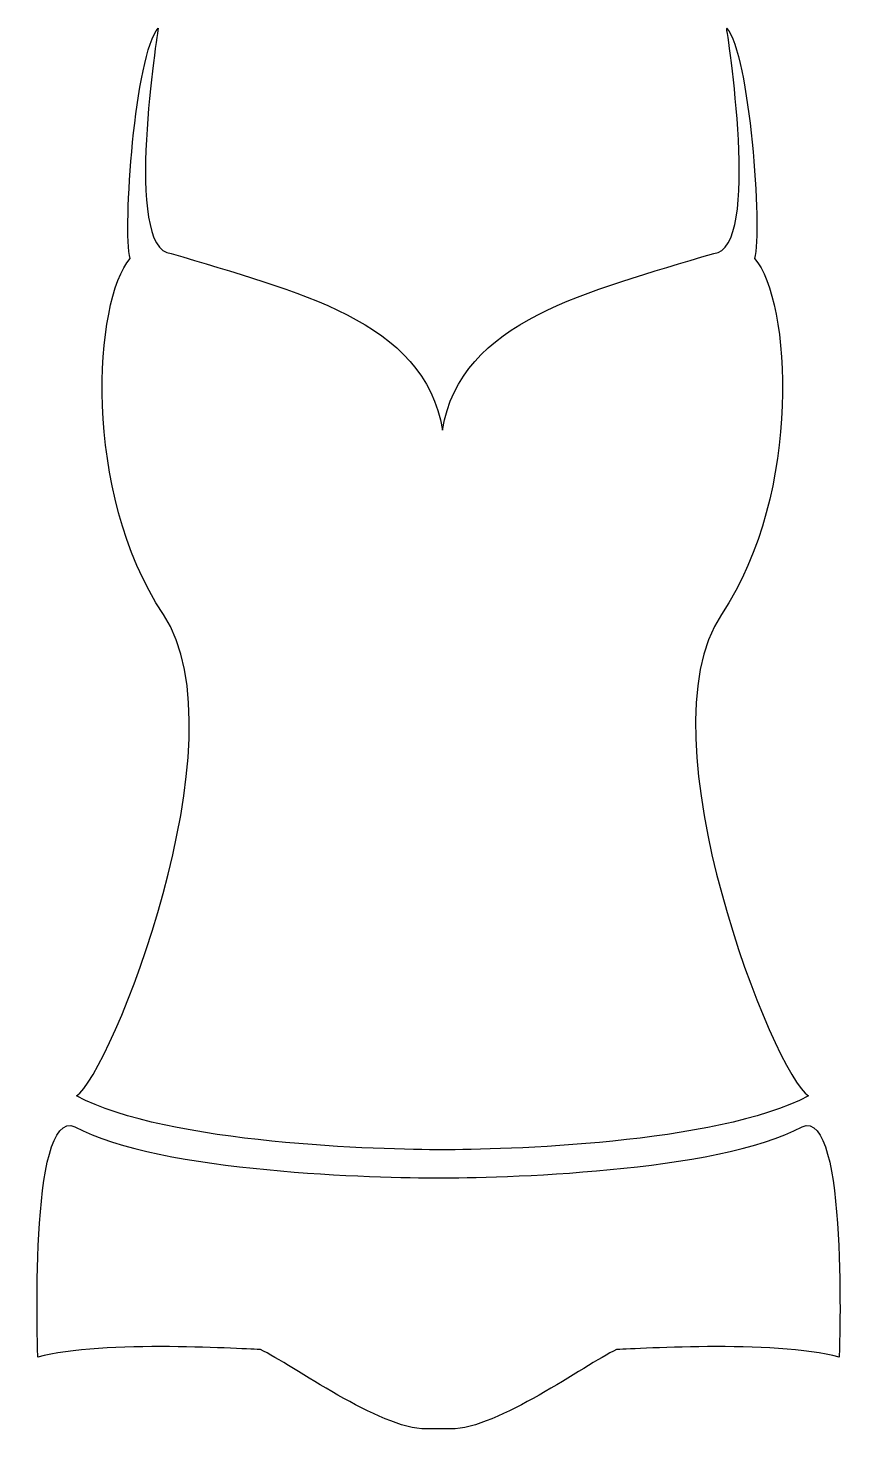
# Model space of a CAD drawing. Header units: centimetres. Extents: x -4 to 4, y -6.8 to 6.8.
import ezdxf

# ---------------------------------------------------------------- set-up
doc = ezdxf.new("R2010")
doc.units = ezdxf.units.CM
doc.header["$MEASUREMENT"] = 0
doc.layers.add('Camada 1', color=7, linetype='Continuous')

msp = doc.modelspace()

# ---------------------------------------------------------------- linework, layer by layer
at = {"layer": 'Camada 1'}
for points, knots in [([(0.03793, -4.09576), (0.61107, -4.09576), (2.70154, -4.04559), (3.59795, -3.57284), (3.59795, -3.57284), (3.27349, -3.37326), (1.95452, -0.08637), (2.75176, 1.10888), (2.75176, 1.10888), (3.54898, 2.30411), (3.42407, 4.17167), (3.07505, 4.56968), (3.07505, 4.56968), (3.14975, 4.84398), (3.026, 6.56213), (2.80192, 6.81076), (2.80192, 6.81076), (2.80192, 6.81076), (3.14974, 4.64557), (2.67704, 4.61988), (2.67704, 4.61988), (1.45726, 4.24637), (0.21303, 3.97324), (0.03793, 2.90173), (0.03793, 2.90173), (-0.13714, 3.97324), (-1.38143, 4.24637), (-2.60116, 4.61988), (-2.60116, 4.61988), (-3.07389, 4.64557), (-2.72604, 6.81076), (-2.72604, 6.81076), (-2.72604, 6.81076), (-2.95014, 6.56213), (-3.07389, 4.84398), (-2.9992, 4.56969), (-2.9992, 4.56969), (-3.34818, 4.17167), (-3.47307, 2.30411), (-2.67588, 1.10888), (-2.67588, 1.10888), (-1.87866, -0.08638), (-3.19761, -3.37327), (-3.52212, -3.57284), (-3.52212, -3.57284), (-2.62569, -4.0456), (-0.53516, -4.09576), (0.03793, -4.09576)], [0, 0, 0, 0, 0.07692308, 0.07692308, 0.07692308, 0.07692308, 0.15384615, 0.15384615, 0.15384615, 0.15384615, 0.23076923, 0.23076923, 0.23076923, 0.23076923, 0.30769231, 0.30769231, 0.30769231, 0.30769231, 0.38461538, 0.38461538, 0.38461538, 0.38461538, 0.46153846, 0.46153846, 0.46153846, 0.46153846, 0.53846154, 0.53846154, 0.53846154, 0.53846154, 0.61538462, 0.61538462, 0.61538462, 0.61538462, 0.69230769, 0.69230769, 0.69230769, 0.69230769, 0.76923077, 0.76923077, 0.76923077, 0.76923077, 0.84615385, 0.84615385, 0.84615385, 0.84615385, 1, 1, 1, 1]), ([(0.11966, -6.81076), (0.57604, -6.81076), (1.41876, -6.18745), (1.73161, -6.03804), (1.73161, -6.03804), (1.82847, -6.03804), (3.27117, -5.93885), (3.89677, -6.11273), (3.89677, -6.11273), (3.89677, -6.11273), (3.9925, -3.67325), (3.53612, -3.87168), (3.53612, -3.87168), (2.71787, -4.31988), (0.55384, -4.3701), (0.00057, -4.3701), (0.00057, -4.3701), (-0.55384, -4.3701), (-2.71789, -4.31991), (-3.53609, -3.87168), (-3.53609, -3.87168), (-3.9925, -3.67324), (-3.89674, -6.11273), (-3.89674, -6.11273), (-3.89674, -6.11273), (-3.27111, -5.93885), (-1.82841, -6.03804), (-1.73155, -6.03804), (-1.73155, -6.03804), (-1.41876, -6.18745), (-0.57601, -6.81076), (-0.11963, -6.81076), (-0.11963, -6.81076), (-0.11963, -6.81076), (0.11966, -6.81076), (0.11966, -6.81076)], [0, 0, 0, 0, 0.1, 0.1, 0.1, 0.1, 0.2, 0.2, 0.2, 0.2, 0.3, 0.3, 0.3, 0.3, 0.4, 0.4, 0.4, 0.4, 0.5, 0.5, 0.5, 0.5, 0.6, 0.6, 0.6, 0.6, 0.7, 0.7, 0.7, 0.7, 0.8, 0.8, 0.8, 0.8, 1, 1, 1, 1])]:
    msp.add_open_spline(points, degree=3, knots=knots, dxfattribs=at)

doc.saveas('drawing.dxf')
